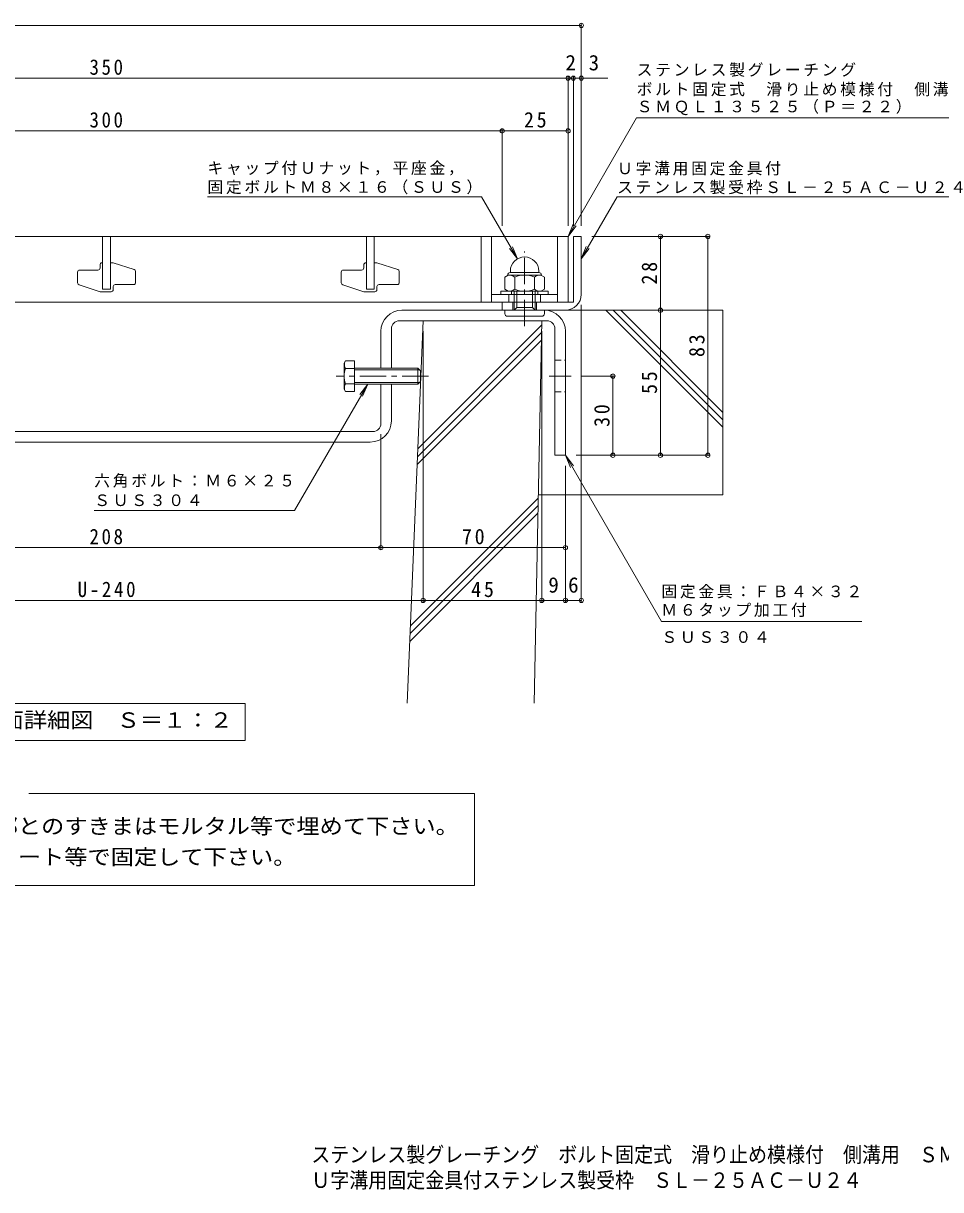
# Model space of a CAD drawing. Units: millimetres on the paper, enlarged 10 times, with parts at other scales. Extents: x -2034 to 2106, y -1959 to 1524.
# Drawn here: x -1024 to 716, y -1959 to 253 of the extents above; entities that cross this region are included whole.
import ezdxf
from ezdxf.enums import TextEntityAlignment as Align

# ---------------------------------------------------------------- set-up
doc = ezdxf.new("R2010")
doc.units = ezdxf.units.MM
doc.header["$LTSCALE"] = 10
doc.header["$PDMODE"] = 32
doc.header["$PDSIZE"] = 8
doc.linetypes.add('CHAIN1', pattern=[8, 5, -1, 1, -1])
doc.linetypes.add('DASHED1', pattern=[1.8, 1.2, -0.6])
for name, color, linetype, lineweight in [('D-1_躯体', 2, 'Continuous', 9), ('D-2_仕上', 3, 'Continuous', 9), ('D-4_文字', 7, 'Continuous', 9), ('D-5_建具', 7, 'Continuous', 9), ('D-6_間仕切', 6, 'Continuous', 5), ('D-8_ハッチ', 3, 'Continuous', 9), ('D-A_インテリア', 2, 'Continuous', 9), ('D-B_衛生陶器', 2, 'Continuous', 9)]:
    doc.layers.add(name, color=color, linetype=linetype, lineweight=lineweight)
doc.layers.add('F-0_F-0ﾚｲﾔ', color=2, linetype='Continuous')
doc.styles.add('ＭＳ ゴシック', font='')
doc.styles.get('ＭＳ ゴシック').set_extended_font_data('MS Gothic')

msp = doc.modelspace()

# ---------------------------------------------------------------- linework, layer by layer
at = {"layer": 'D-1_躯体'}
for p, q in [((19.11, -275.35), (19.11, -151.35)), ((19.11, -151.35), (34.11, -151.35)), ((34.11, -151.35), (34.11, -261.35)), ((-95.89, -291.35), (-95.89, -276.35)), ((-50.89, -291.35), (-50.89, -276.35)), ((4.11, -291.35), (-115.89, -291.35))]:
    msp.add_line(p, q, dxfattribs=at)
msp.add_lwpolyline([(-115.89, -291.35), (-115.89, -276.35), (18.11, -276.35)], dxfattribs=at)
for centre, radius in [((4.11, -261.35), 30), ((18.11, -275.35), 1)]:
    msp.add_arc(centre, radius, 270, 0, dxfattribs=at)
at = {"layer": 'D-2_仕上'}
for p, q in [((-873.39, -251.35), (-873.39, -151.35)), ((-858.39, -151.35), (-858.39, -251.35)), ((-373.39, -251.35), (-373.39, -151.35)), ((-358.39, -151.35), (-358.39, -251.35)), ((-155.89, -151.35), (-155.89, -276.35)), ((-135.89, -151.35), (-135.89, -276.35)), ((-10.89, -151.35), (-10.89, -276.35)), ((-920.89, -239.69), (-920.89, -219.1)), ((-916.89, -215.1), (-882.39, -215.1)), ((-878.39, -211.1), (-878.39, -205.35)), ((-874.39, -201.35), (-873.39, -201.35)), ((-810.89, -218.01), (-810.89, -238.6)), ((-420.89, -239.69), (-420.89, -219.1)), ((-416.89, -215.1), (-382.39, -215.1)), ((-378.39, -211.1), (-378.39, -205.35)), ((-374.39, -201.35), (-373.39, -201.35)), ((-310.89, -218.01), (-310.89, -238.6)), ((-814.89, -242.6), (-849.39, -242.6)), ((-314.89, -242.6), (-349.39, -242.6)), ((-878.39, -256.35), (-918.13, -243.5)), ((-857.39, -256.35), (-878.39, -256.35)), ((-873.39, -251.35), (-858.39, -251.35)), ((-853.39, -246.6), (-853.39, -252.35)), ((-378.39, -256.35), (-418.13, -243.5)), ((-357.39, -256.35), (-378.39, -256.35)), ((-373.39, -251.35), (-358.39, -251.35)), ((-353.39, -246.6), (-353.39, -252.35)), ((-10.89, -261.35), (-135.89, -261.35)), ((-103.39, -276.35), (-103.39, -261.35)), ((-43.39, -276.35), (-43.39, -261.35)), ((9.11, -276.35), (-1740.89, -276.35))]:
    msp.add_line(p, q, dxfattribs=at)
for points in [[(-1740.89, -151.35), (9.11, -151.35), (9.11, -276.35)], [(-858.39, -201.35), (-853.39, -201.35), (-813.66, -214.2)], [(-358.39, -201.35), (-353.39, -201.35), (-313.66, -214.2)]]:
    msp.add_lwpolyline(points, dxfattribs=at)
for centre, start, end in [((-916.89, -219.1), 90, 180), ((-882.39, -211.1), 270, 0), ((-874.39, -205.35), 90, 180), ((-814.89, -218.01), 0, 72.07208), ((-416.89, -219.1), 90, 180), ((-382.39, -211.1), 270, 0), ((-374.39, -205.35), 90, 180), ((-314.89, -218.01), 0, 72.07208), ((-916.89, -239.69), 180, 252.07208), ((-849.39, -246.6), 90, 180), ((-814.89, -238.6), 270, 0), ((-416.89, -239.69), 180, 252.07208), ((-349.39, -246.6), 90, 180), ((-314.89, -238.6), 270, 0), ((-857.39, -252.35), 270, 0), ((-357.39, -252.35), 270, 0)]:
    msp.add_arc(centre, 4, start, end, dxfattribs=at)
at = {"layer": 'D-4_文字'}
for p, q in [((-1765.89, 248.65), (34.11, 248.65)), ((34.11, 251.65), (34.11, -131.35)), ((-1740.89, 148.65), (9.11, 148.65)), ((9.11, 151.65), (9.11, -131.35)), ((9.11, 148.65), (19.11, 148.65)), ((19.11, 151.65), (19.11, -131.35)), ((19.11, 148.65), (34.11, 148.65)), ((84.44, 148.65), (34.11, 148.65)), ((-1615.89, 48.65), (-115.89, 48.65)), ((-115.89, 51.65), (-115.89, -131.35)), ((-115.89, 48.65), (9.11, 48.65)), ((277.11, -151.35), (54.11, -151.35)), ((184.11, -291.35), (184.11, -151.35)), ((274.11, -566.35), (274.11, -151.35)), ((34.11, -844.64), (34.11, -281.35)), ((184.11, -566.35), (184.11, -291.35)), ((-265.89, -844.64), (-265.89, -331.35)), ((-40.89, -844.64), (-40.89, -331.35)), ((97.11, -416.35), (34.75, -416.35)), ((94.11, -566.35), (94.11, -416.35)), ((-345.89, -744.57), (-345.89, -526.35)), ((277.11, -566.35), (24.11, -566.35)), ((4.11, -844.64), (4.11, -586.35)), ((-1385.89, -741.57), (-345.89, -741.57)), ((-345.89, -741.57), (4.11, -741.57)), ((-1465.89, -841.64), (-265.89, -841.64)), ((-265.89, -841.64), (-40.89, -841.64)), ((-40.89, -841.64), (4.11, -841.64)), ((4.11, -841.64), (34.11, -841.64))]:
    msp.add_line(p, q, dxfattribs=at)
for p in [(34.11, 248.65), (9.11, 148.65), (19.11, 148.65), (34.11, 148.65), (-115.89, 48.65), (9.11, 48.65), (184.11, -151.35), (274.11, -151.35), (184.11, -291.35), (94.11, -416.35), (94.11, -566.35), (184.11, -566.35), (274.11, -566.35), (-345.89, -741.57), (4.11, -741.57), (-265.89, -841.64), (-40.89, -841.64), (4.11, -841.64), (34.11, -841.64)]:
    msp.add_point(p, dxfattribs=at)
at = {"layer": 'D-5_建具'}
for p, q in [((139.01, 73.65), (764.03, 73.65)), ((-674.8, -76.35), (-154.8, -76.35)), ((-154.8, -76.35), (-86.89, -193.97)), ((101.94, -76.35), (34.11, -193.85)), ((101.94, -76.35), (761.97, -76.35)), ((9.11, -151.35), (24.32, -131.52)), ((-86.89, -193.97), (-102.11, -174.13)), ((-86.89, -193.97), (-96.46, -170.87)), ((34.11, -193.85), (43.67, -170.75)), ((34.11, -193.85), (49.32, -174.02)), ((-370.84, -431.35), (-386.06, -451.18)), ((4.11, -566.35), (13.67, -589.45)), ((-509.41, -671.35), (-889.41, -671.35)), ((565.97, -881.35), (185.97, -881.35)), ((-1128.89, -1036.96), (-602.89, -1036.96)), ((-602.89, -1036.96), (-602.89, -1106.96)), ((-1128.89, -1106.96), (-602.89, -1106.96)), ((-1013.53, -1207.58), (-168.6, -1207.58)), ((-168.6, -1207.58), (-168.6, -1382.19)), ((-168.6, -1382.19), (-1563.19, -1382.19))]:
    msp.add_line(p, q, dxfattribs=at)
for points in [[(139.01, 73.65), (9.11, -151.35), (18.67, -128.25)], [(-509.41, -671.35), (-370.84, -431.35), (-380.41, -454.45)], [(185.97, -881.35), (4.11, -566.35), (19.32, -586.18)]]:
    msp.add_lwpolyline(points, dxfattribs=at)
at = {"layer": 'D-6_間仕切'}
for p, q in [((-35.89, -291.35), (302.61, -291.35)), ((302.61, -513.26), (80.69, -291.35)), ((302.61, -499.12), (94.83, -291.35)), ((302.61, -484.98), (108.98, -291.35)), ((302.61, -291.35), (302.61, -641.35)), ((-296.1, -1036.35), (-265.89, -311.35)), ((-276.02, -554.43), (-41.06, -319.46)), ((-265.89, -311.35), (-40.89, -311.35)), ((-55.39, -1036.35), (-40.89, -311.35)), ((-277.25, -583.94), (-41.63, -348.32)), ((-276.64, -569.18), (-41.35, -333.89)), ((-47.49, -641.35), (302.61, -641.35)), ((-290.61, -904.63), (-47.91, -661.92)), ((-290, -889.87), (-47.62, -647.49)), ((-291.23, -919.38), (-48.19, -676.35))]:
    msp.add_line(p, q, dxfattribs=at)
at = {"layer": 'D-8_ハッチ'}
for p, q in [((-305.89, -291.35), (-35.89, -291.35)), ((-345.89, -401.35), (-345.89, -331.35)), ((-325.89, -401.35), (-325.89, -326.35)), ((-310.89, -311.35), (-30.89, -311.35)), ((-15.89, -326.35), (-15.89, -566.35)), ((4.11, -331.35), (4.11, -566.35)), ((-345.89, -506.35), (-345.89, -431.35)), ((-325.89, -501.35), (-325.89, -431.35)), ((-1370.89, -521.35), (-360.89, -521.35)), ((-1365.89, -541.35), (-365.89, -541.35)), ((4.11, -566.35), (-15.89, -566.35))]:
    msp.add_line(p, q, dxfattribs=at)
at = {"layer": 'D-8_ハッチ', "linetype": 'DASHED1'}
for p, q in [((-15.89, -386.35), (4.11, -386.35)), ((-15.89, -446.35), (4.11, -446.35))]:
    msp.add_line(p, q, dxfattribs=at)
at = {"layer": 'D-8_ハッチ', "color": 7, "linetype": 'CHAIN1'}
msp.add_line((-26.54, -416.35), (14.75, -416.35), dxfattribs=at)
at = {"layer": 'D-8_ハッチ'}
for centre, radius, start, end in [((-305.89, -331.35), 40, 90, 180), ((-35.89, -331.35), 40, 0, 90), ((-310.89, -326.35), 15, 90, 180), ((-30.89, -326.35), 15, 0, 90), ((-365.89, -501.35), 40, 270, 0), ((-360.89, -506.35), 15, 270, 0)]:
    msp.add_arc(centre, radius, start, end, dxfattribs=at)
at = {"layer": 'D-A_インテリア'}
for p, q in [((-413.16, -387.48), (-415.69, -391.85)), ((-415.69, -391.85), (-415.69, -440.85)), ((-395.69, -387.48), (-413.16, -387.48)), ((-395.69, -387.48), (-395.69, -445.22)), ((-395.69, -401.92), (-413.16, -401.92)), ((-395.69, -401.35), (-275.69, -401.35)), ((-395.69, -404.35), (-272.69, -404.35)), ((-275.69, -401.35), (-270.69, -406.35)), ((-275.69, -401.35), (-275.69, -431.35)), ((-270.69, -406.35), (-270.69, -426.35)), ((-413.16, -445.22), (-415.69, -440.85)), ((-395.69, -430.78), (-413.16, -430.78)), ((-395.69, -428.35), (-272.69, -428.35)), ((-395.69, -431.35), (-275.69, -431.35)), ((-275.69, -431.35), (-270.69, -426.35)), ((-395.69, -445.22), (-413.16, -445.22))]:
    msp.add_line(p, q, dxfattribs=at)
at = {"layer": 'D-A_インテリア', "color": 7, "linetype": 'CHAIN1'}
msp.add_line((-255.69, -416.35), (-430.69, -416.35), dxfattribs=at)
at = {"layer": 'D-A_インテリア'}
for centre, radius, start, end in [((-400.66, -394.7), 14.43, 150.00001, 209.99999), ((-373.12, -416.35), 42.57, 160.18087, 199.81913), ((-400.66, -438), 14.43, 150.00001, 209.99999)]:
    msp.add_arc(centre, radius, start, end, dxfattribs=at)
at = {"layer": 'D-B_衛生陶器', "color": 7, "linetype": 'CHAIN1'}
msp.add_line((-73.39, -321.76), (-73.39, -179.72), dxfattribs=at)
at = {"layer": 'D-B_衛生陶器'}
for p, q in [((-100.39, -219.85), (-100.39, -217.35)), ((-46.39, -219.85), (-100.39, -219.85)), ((-46.39, -219.85), (-46.39, -217.35)), ((-104.41, -224.85), (-110.92, -228.61)), ((-110.92, -228.61), (-110.92, -251.59)), ((-105.39, -224.85), (-105.39, -225.42)), ((-42.38, -224.85), (-104.41, -224.85)), ((-92.16, -228.61), (-92.16, -251.59)), ((-54.63, -228.61), (-54.63, -251.59)), ((-42.38, -224.85), (-35.87, -228.61)), ((-41.39, -224.85), (-41.39, -225.42)), ((-35.87, -228.61), (-35.87, -251.59)), ((-118.39, -255.35), (-28.39, -255.35)), ((-104.41, -255.35), (-110.92, -251.59)), ((-98.39, -255.35), (-98.39, -261.35)), ((-93.39, -291.35), (-93.39, -255.35)), ((-88.39, -286.35), (-88.39, -255.35)), ((-58.39, -286.35), (-58.39, -255.35)), ((-53.39, -291.35), (-53.39, -255.35)), ((-48.39, -255.35), (-48.39, -261.35)), ((-42.38, -255.35), (-35.87, -251.59)), ((-93.39, -291.35), (-88.39, -286.35)), ((-88.39, -286.35), (-58.39, -286.35)), ((-53.39, -291.35), (-58.39, -286.35)), ((-110.89, -297.85), (-110.89, -291.35)), ((-105.89, -302.85), (-40.89, -302.85)), ((-35.89, -297.85), (-35.89, -291.35))]:
    msp.add_line(p, q, dxfattribs=at)
msp.add_lwpolyline([(-28.39, -255.35), (-28.39, -261.35), (-118.39, -261.35), (-118.39, -255.35)], dxfattribs=at)
for centre, radius, start, end in [((-73.39, -217.35), 27, 0, 180), ((-100.39, -224.85), 5, 90, 180), ((-46.39, -224.85), 5, 0, 90), ((-104.41, -246.67), 21.82, 55.84651, 90.00017), ((-73.39, -273.52), 48.67, 67.32404, 112.67596), ((-42.38, -246.67), 21.82, 89.99983, 124.15349), ((-104.41, -233.54), 21.82, 269.99983, 304.15349), ((-73.39, -206.68), 48.67, 247.32404, 292.67596), ((-42.38, -233.54), 21.82, 235.84651, 270.00017), ((-105.89, -297.85), 5, 180, 270), ((-40.89, -297.85), 5, 270, 0)]:
    msp.add_arc(centre, radius, start, end, dxfattribs=at)

# ---------------------------------------------------------------- texts
at = {"layer": 'D-4_文字', "color": 2, "style": 'ＭＳ ゴシック'}
for s, p in [('2', (4.11, 154.65)), ('3', (47.98, 154.65)), ('9', (-28.39, -835.64)), ('6', (9.11, -835.64))]:
    msp.add_text(s, height=29.33, dxfattribs=at).set_placement(p, align=Align.BOTTOM_LEFT)
at = {"layer": 'D-4_文字', "color": 2, "char_height": 29.33, "attachment_point": 7, "style": 'ＭＳ ゴシック'}
for s, insert in [('\\T1.27;\\W0.9;350', (-898.39, 154.65)), ('\\T1.27;\\W0.9;300', (-898.39, 54.65)), ('\\T1.27;\\W0.95;25', (-74.64, 54.65)), ('\\T1.27;\\W0.9;208', (-898.39, -735.57)), ('\\T1.27;\\W0.95;70', (-192.14, -735.57)), ('\\T1.28;\\W0.9;U-240', (-920.89, -835.64)), ('\\T1.27;\\W0.95;45', (-174.64, -835.64))]:
    msp.add_mtext(s, dxfattribs=dict(at, insert=insert))
at = {"layer": 'D-4_文字', "color": 2, "char_height": 29.33, "attachment_point": 7, "rotation": 90, "style": 'ＭＳ ゴシック'}
for s, insert in [('\\T1.27;\\W0.95;28', (178.11, -242.6)), ('\\T1.27;\\W0.95;83', (268.11, -380.1)), ('\\T1.27;\\W0.95;55', (178.11, -450.1)), ('\\T1.27;\\W0.95;30', (88.11, -512.6))]:
    msp.add_mtext(s, dxfattribs=dict(at, insert=insert))
at = {"layer": 'D-5_建具', "color": 2, "style": 'ＭＳ ゴシック', "width": 1.1}
for s, p in [('断面詳細図\u3000Ｓ＝１：２', (-1110.89, -1091.96)), ('Ｕ字溝上端部と受枠下部とのすきまはモルタル等で埋めて下さい。', (-1518.22, -1293.13)), ('固定金具は必ずコンクリート等で固定して下さい。', (-1518.22, -1351.43))]:
    msp.add_text(s, height=29.33, dxfattribs=at).set_placement(p, align=Align.BOTTOM_LEFT)
at = {"layer": 'D-5_建具', "char_height": 21.99, "attachment_point": 7, "style": 'ＭＳ ゴシック'}
for s, insert in [('\\T1.17;ステンレス製グレーチング', (139.03, 151.14)), ('\\T1.17;ボルト固定式\u3000滑り止め模様付\u3000側溝用', (139.03, 114.16)), ('\\T1.17;ＳＭＱＬ１３５２５（Ｐ＝２２）', (139.03, 78.41)), ('\\T1.17;キャップ付Ｕナット，平座金，', (-674.8, -35.84)), ('\\T1.17;Ｕ字溝用固定金具付', (101.97, -35.84)), ('\\T1.17;固定ボルトＭ８×１６（ＳＵＳ）', (-674.8, -71.59)), ('\\T1.17;ステンレス製受枠ＳＬ－２５ＡＣ－Ｕ２４', (101.97, -71.59)), ('\\T1.17;六角ボルト：Ｍ６×２５', (-889.41, -628.02)), ('\\T1.17;ＳＵＳ３０４', (-889.41, -663.02)), ('\\T1.17;固定金具：ＦＢ４×３２', (185.97, -838.02)), ('\\T1.17;Ｍ６タップ加工付', (185.97, -873.02)), ('\\T1.17;ＳＵＳ３０４', (185.97, -922.45))]:
    msp.add_mtext(s, dxfattribs=dict(at, insert=insert))
at = {"layer": 'F-0_F-0ﾚｲﾔ', "style": 'ＭＳ ゴシック', "width": 0.9}
for s, p in [('ステンレス製グレーチング\u3000ボルト固定式\u3000滑り止め模様付\u3000側溝用\u3000ＳＭＱＬ\u3000１３５２５（Ｐ＝２２）', (-477.83, -1915.86)), ('Ｕ字溝用固定金具付ステンレス製受枠\u3000ＳＬ－２５ＡＣ－Ｕ２４', (-477.83, -1964.32))]:
    msp.add_text(s, height=29.33, dxfattribs=at).set_placement(p, align=Align.BOTTOM_LEFT)

doc.saveas('drawing.dxf')
